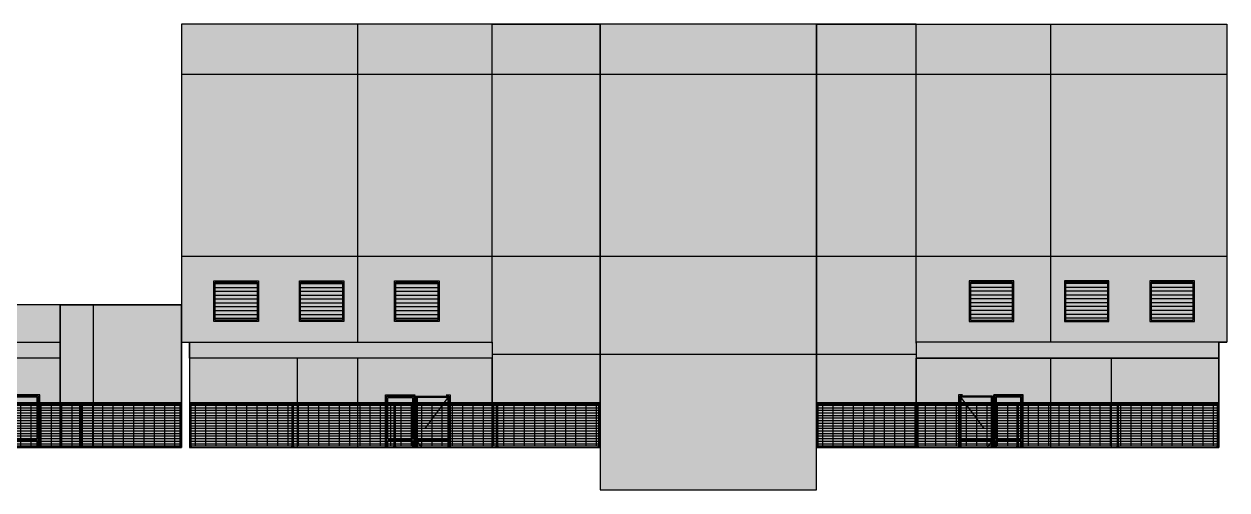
# Model space of a CAD drawing. Header units: metres. Extents: x -8678 to -7768, y 20 to 184.
# Drawn here: x -8319.98 to -8290.27, y 90.88 to 102.4 of the extents above; entities that cross this region are included whole.
import ezdxf
from ezdxf.xclip import XClip

# ---------------------------------------------------------------- set-up
doc = ezdxf.new("R2010")
doc.units = ezdxf.units.M
doc.header["$XCLIPFRAME"] = 0
doc.linetypes.add('CTE ELEV$0$DASHEDX2', pattern=[1.5, 1, -0.5])
for name, color, linetype in [('ARQ-DIM EMBASAM', 2, 'Continuous'), ('CTE ELEV$0$ARQ- FRISO', 7, 'Continuous'), ('CTE ELEV$0$ARQ-AUX', 7, 'Continuous'), ('CTE ELEV$0$ARQ-AUX1', 1, 'Continuous'), ('CTE ELEV$0$ARQ-AUX2', 2, 'Continuous'), ('CTE ELEV$0$ARQ-AUX3', 3, 'Continuous'), ('CTE ELEV$0$ARQ-CAX', 1, 'Continuous'), ('CTE ELEV$0$ARQ-PRJ', 7, 'CTE ELEV$0$DASHEDX2')]:
    doc.layers.add(name, color=color, linetype=linetype)
for name, color, linetype, true_color in [('CTE ELEV$0$COR CINZA FECHADO', 7, 'Continuous', 0x56534e), ('CTE ELEV$0$COR PLATINA', 7, 'Continuous', 0xa1a6a3), ('CTE ELEV$0$COR-CAIX', 7, 'Continuous', 0x45494e)]:
    doc.layers.add(name, color=color, linetype=linetype, true_color=true_color)

# ---------------------------------------------------------------- blocks, each defined once
blk = doc.blocks.new('CTE ELEV$0$v cx 110x120 VP')
at = {"layer": 'CTE ELEV$0$ARQ-AUX'}
h = blk.add_hatch(dxfattribs=at)
h.set_pattern_fill('LINE', color=256, scale=0.03)
h.set_pattern_definition([(0, (0.02999999999999936, -0.03000000000000114), (0, 0.09524999999999999), [])])
h.paths.add_polyline_path([(0.02999999999999936, -0.03000000000000114), (1.07, -0.03000000000000114), (1.07, -0.9699999999999981), (0.02999999999999936, -0.9699999999999981)])
at = {"layer": 'CTE ELEV$0$COR-CAIX', "transparency": 33554687}
h = blk.add_hatch(color=256, dxfattribs=at)
h.dxf.hatch_style = 1
h.paths.add_polyline_path([(0, 0), (1.1, 0), (1.1, -0.9999999999999992), (0, -0.9999999999999992)])
for points in [[(0, 0), (1.1, 0), (1.1, -0.9999999999999992), (0, -0.9999999999999992)], [(0.02999999999999936, -0.03000000000000114), (1.07, -0.03000000000000114), (1.07, -0.9699999999999981), (0.02999999999999936, -0.9699999999999981)]]:
    blk.add_lwpolyline(points, close=True)
blk = doc.blocks.new('CTE ELEV$0$v grd dupl sup 2')
at = {"transparency": 33554687}
h = blk.add_hatch(dxfattribs=at)
h.set_pattern_fill('GRATE', scale=0.08)
h.set_pattern_definition([(0, (0.04000000001353445, 1.020011692085682), (0, 0.0635), []), (90, (0.04000000001353445, 1.020011692085682), (-0.254, 1.555301434917139e-17), [])])
h.paths.add_polyline_path([(0.04000000001360671, 1.070011684895091), (0.040009910940902, 0.03000001041861866), (2.475013647417064, 0.03000291680467504), (2.475003736517424, 1.070011689084968)])
h.paths.add_polyline_path([(2.515003729406049, 1.070011689153795), (2.515013640333199, 0.03000002997156037), (4.950017376807728, 0.03000293635761686), (4.950007465908235, 1.070011693343672)])
h.paths.add_polyline_path([(4.990007458796858, 1.070011693412499), (4.990017369724113, 0.03000002319473083), (7.425021106199987, 0.03000292958078732), (7.425011195300388, 1.070011697602376)])
h.paths.add_polyline_path([(7.465011188189013, 1.070011697671204), (7.465021099116372, 0.03000001641790129), (9.900024828786666, 0.03000292280394956), (9.9000149246931, 1.07001170186108)])
at = {"layer": 'CTE ELEV$0$COR-CAIX', "transparency": 33554687}
h = blk.add_hatch(color=256, dxfattribs=at)
h.dxf.hatch_style = 1
h.paths.add_polyline_path([(9.940014910456739, 1.100011450947861), (9.940014917579902, 1.07001171684158), (7.12498149368912e-09, 1.070011691985658), (0, 1.100011691985671)])
h.paths.add_polyline_path([(7.465021385005008, 0.03000001641824257), (9.900024821576885, 0.03000292280394104), (9.900024821576885, 2.922803939903185e-06), (7.465021385005008, 1.641824143305826e-08)])
h.paths.add_polyline_path([(4.99001765561275, 0.03000002319507211), (7.425021092184626, 0.03000292958077058), (7.425021092184626, 2.929580769445161e-06), (4.99001765561275, 2.319507097503504e-08)])
h.paths.add_polyline_path([(7.425011195300388, 1.07001169763679), (7.465011188189012, 1.07001169763679), (7.465021385005232, 2.319507097503504e-08), (7.425021392116608, 2.319507097503504e-08)])
h.paths.add_polyline_path([(2.515013926220491, 0.03000002997190165), (4.950017362792368, 0.03000293635760012), (4.950017362792368, 2.936357598987138e-06), (2.515013926220491, 2.997190051701182e-08)])
h.paths.add_polyline_path([(4.950007465908129, 1.070011704413619), (4.990007458796754, 1.070011704413619), (4.990017655612974, 2.997190051701182e-08), (4.950017662724349, 2.997190051701182e-08)])
h.paths.add_polyline_path([(0.04001019682982651, 0.03000001041895994), (2.475013633401703, 0.03000291680465841), (2.475013633401703, 2.91680465727695e-06), (0.04001019682982651, 1.041895880682375e-08)])
h.paths.add_polyline_path([(2.475003736517465, 1.070011684860678), (2.515003729406089, 1.070011684860678), (2.515013926222309, 1.041895880682375e-08), (2.475013933333685, 1.041895880682375e-08)])
h.paths.add_polyline_path([(9.900014924693098, 1.070011701895494), (9.940014917579903, 1.070011701895494), (9.940025107284784, 1.145807105262797e-05), (9.900025114397978, 1.145807105262797e-05)])
h.paths.add_polyline_path([(7.124982132067359e-09, 1.070011684860678), (0.04000000001360668, 1.070011684860678), (0.04001019682982651, 1.041895880682375e-08), (1.020394120196388e-05, 1.041895880682375e-08)])
at = {"ltscale": 0.05}
blk.add_lwpolyline([(9.940014910456739, 1.100011450947861), (9.940014917579902, 1.07001171684158), (7.12498149368912e-09, 1.070011691985658), (0, 1.100011691985671)], close=True, dxfattribs=at)
for points in [[(7.124982132067359e-09, 1.070011684860678), (0.04000000001360668, 1.070011684860678), (0.04001019682982651, 1.041895880682375e-08), (1.020394120196388e-05, 1.041895880682375e-08)], [(2.475003736517465, 1.070011684860678), (2.515003729406089, 1.070011684860678), (2.515013926222309, 1.041895880682375e-08), (2.475013933333685, 1.041895880682375e-08)], [(4.950007465908129, 1.070011704413619), (4.990007458796754, 1.070011704413619), (4.990017655612974, 2.997190051701182e-08), (4.950017662724349, 2.997190051701182e-08)], [(7.425011195300388, 1.07001169763679), (7.465011188189012, 1.07001169763679), (7.465021385005232, 2.319507097503504e-08), (7.425021392116608, 2.319507097503504e-08)], [(9.900014924693098, 1.070011701895494), (9.940014917579903, 1.070011701895494), (9.940025107284784, 1.145807105262797e-05), (9.900025114397978, 1.145807105262797e-05)], [(0.04001019682982651, 0.03000001041895994), (2.475013633401703, 0.03000291680465841), (2.475013633401703, 2.91680465727695e-06), (0.04001019682982651, 1.041895880682375e-08)], [(2.515013926220491, 0.03000002997190165), (4.950017362792368, 0.03000293635760012), (4.950017362792368, 2.936357598987138e-06), (2.515013926220491, 2.997190051701182e-08)], [(4.99001765561275, 0.03000002319507211), (7.425021092184626, 0.03000292958077058), (7.425021092184626, 2.929580769445161e-06), (4.99001765561275, 2.319507097503504e-08)], [(7.465021385005008, 0.03000001641824257), (9.900024821576885, 0.03000292280394104), (9.900024821576885, 2.922803939903185e-06), (7.465021385005008, 1.641824143305826e-08)]]:
    blk.add_lwpolyline(points, close=True)
blk.add_lwpolyline([(0.02000000356929441, 1.070011684860678), (9.9200149211365, 1.070011701895494)])
blk = doc.blocks.new('*U667')
at = {"layer": 'CTE ELEV$0$COR-CAIX', "transparency": 33554610}
h = blk.add_hatch(color=256, dxfattribs=at)
h.dxf.hatch_style = 1
h.paths.add_polyline_path([(0.7299999999981814, 0.03999999999970782), (0, 0.03999999999970782), (0, -2.155000000000189), (0.7299999999981814, -2.155000000000189)])
at = {"layer": 'CTE ELEV$0$COR-CAIX', "transparency": 33554687}
h = blk.add_hatch(color=254, dxfattribs=at)
h.dxf.hatch_style = 1
h.paths.add_polyline_path([(0.06000000000000227, -1.055000023596474), (0.6699999999981792, -1.055000023596474), (0.6699999999981792, -0.02000000000029445), (0.06000000000000227, -0.02000000000029445)])
h.paths.add_polyline_path([(0.06000000000000227, -2.095000000000191), (0.6699999999981792, -2.095000000000191), (0.6699999999981792, -1.08500002359645), (0.06000000000000227, -1.08500002359645)])
at = {"layer": 'CTE ELEV$0$ARQ-CAX'}
for points in [[(0.7299999999981814, 0.03999999999970782), (0, 0.03999999999970782), (0, -2.155000000000189), (0.7299999999981814, -2.155000000000189)], [(0.6999999999981803, 0.009999999999706688), (0.03000000000000114, 0.009999999999706688), (0.03000000000000114, -2.125000000000188), (0.6999999999981803, -2.125000000000188)]]:
    blk.add_lwpolyline(points, close=True, dxfattribs=at)
for points in [[(0.6699999999981792, -1.055000023596474), (0.6699999999981792, -0.02000000000029445), (0.06000000000000227, -0.02000000000029445), (0.06000000000000227, -1.055000023596474)], [(0.06000000000000227, -1.055000023596474), (0.6699999999981792, -1.055000023596474)], [(0.06000000000000227, -1.08500002359645), (0.06000000000000227, -2.095000000000191), (0.6699999999981792, -2.095000000000191), (0.6699999999981792, -1.08500002359645)], [(0.06000000000000227, -1.08500002359645), (0.6699999999981792, -1.08500002359645)]]:
    blk.add_lwpolyline(points, dxfattribs=at)
blk = doc.blocks.new('*U498')
at = {"layer": 'CTE ELEV$0$COR-CAIX', "transparency": 33554610}
h = blk.add_hatch(color=256, dxfattribs=at)
h.dxf.hatch_style = 1
h.paths.add_polyline_path([(-0.8699999999935243, 2.195000000000118), (0, 2.19499999999999), (0, 0), (-0.8699999999935243, 1.27897692436818e-13)])
at = {"layer": 'CTE ELEV$0$ARQ-CAX'}
for p, q in [((-0.8099999999935789, 1.100000000000151), (-0.06000000000000227, 1.100000000000023)), ((-0.8099999999935789, 1.070000000000178), (-0.06000000000000227, 1.07000000000005))]:
    blk.add_line(p, q, dxfattribs=at)
for points in [[(-0.8699999999935243, 2.195000000000118), (0, 2.19499999999999), (0, 0), (-0.8699999999935243, 1.27897692436818e-13)], [(-0.8399999999935516, 2.165000000000145), (-0.02999999999997272, 2.165000000000017), (-0.02999999999997272, 0), (-0.8399999999935516, 1.27897692436818e-13)], [(-0.8099999999935789, 2.135000000000172), (-0.06000000000000227, 2.135000000000044), (-0.06000000000000227, 0.05999999999994543), (-0.8099999999935789, 0.06000000000007333)]]:
    blk.add_lwpolyline(points, close=True, dxfattribs=at)
at = {"layer": 'CTE ELEV$0$ARQ-PRJ'}
blk.add_lwpolyline([(-0.02999999999997272, 2.165000000000017), (-0.8399999999935516, 1.072500000000232), (-0.02999999999997272, 3.108624468950438e-15)], dxfattribs=at)
blk = doc.blocks.new('CTE ELEV$0$v gr gradil dup sup 3')
at = {"transparency": 33554687}
h = blk.add_hatch(dxfattribs=at)
h.set_pattern_fill('GRATE', scale=0.08)
h.set_pattern_definition([(0, (0.04000000001353447, 1.020011692083709), (0, 0.0635), []), (90, (0.04000000001353447, 1.020011692083709), (-0.254, 1.555301434917139e-17), [])])
h.paths.add_polyline_path([(0.04000000001360648, 1.070011684880693), (0.04000991093564576, 0.03000056203301882), (2.525013647406386, 0.03000396825863305), (2.525003736516783, 1.070011687367595)])
h.paths.add_polyline_path([(2.565003729405407, 1.070011687407626), (2.565013640327447, 0.0300005645599517), (5.050017376798188, 0.03000397078556605), (5.050007465908585, 1.070011689894528)])
h.paths.add_polyline_path([(5.090007458797208, 1.070011689934559), (5.090017369719249, 0.03000056708688448), (7.575021106189989, 0.03000397331249893), (7.575011195300386, 1.070011692421461)])
h.paths.add_polyline_path([(7.615011188189009, 1.070011692461491), (7.615021098870526, 0.03002580895384099), (10.1000149246931, 0.03002921516587076), (10.1000149246931, 1.070011694948394)])
at = {"layer": 'CTE ELEV$0$COR-CAIX', "transparency": 33554687}
h = blk.add_hatch(color=256, dxfattribs=at)
h.dxf.hatch_style = 1
h.paths.add_polyline_path([(7.61502123479594, 0.03002580895402729), (10.10002482131363, 0.03002921517943617), (10.10002482131363, 2.921517943502844e-05), (7.61502123479594, 2.580895402615191e-05)])
h.paths.add_polyline_path([(7.575011195300386, 1.070011692441476), (7.61501118818901, 1.070011692441476), (7.61502138500523, 1.799975746230587e-08), (7.575021392116605, 1.799975746230587e-08)])
h.paths.add_polyline_path([(5.090017505656451, 0.03000056708707088), (7.575021092174138, 0.03000397331247976), (7.575021092174138, 3.973312478623703e-06), (5.090017505656451, 5.670870697471742e-07)])
h.paths.add_polyline_path([(5.050007465908585, 1.070011689914543), (5.090007458797209, 1.070011689914543), (5.090017655613429, 1.547282457714516e-08), (5.050017662724804, 1.547282457714516e-08)])
h.paths.add_polyline_path([(2.56501377626465, 0.030000564560138), (5.050017362782337, 0.03000397078554688), (5.050017362782337, 3.970785545738542e-06), (2.56501377626465, 5.645601368620135e-07)])
h.paths.add_polyline_path([(2.525003736516783, 1.07001168738761), (2.565003729405408, 1.07001168738761), (2.565013926221627, 1.294589169198446e-08), (2.525013933333003, 1.294589169198446e-08)])
h.paths.add_polyline_path([(0.04001004687284872, 0.03000056203320511), (2.525013633390536, 0.03000396825861399), (2.525013633390536, 3.968258612853381e-06), (0.04001004687284872, 5.620332039768527e-07)])
h.paths.add_polyline_path([(10.1000149246931, 1.070011694968409), (10.1400149175799, 1.070011694968409), (10.1400149175799, 1.145114396794433e-05), (10.1000149246931, 1.145114396794433e-05)])
h.paths.add_polyline_path([(7.124982132067359e-09, 1.070011684860678), (0.04000000001360668, 1.070011684860678), (0.04001019682982651, 1.041895880682375e-08), (1.020394120196388e-05, 1.041895880682375e-08)])
h.paths.add_polyline_path([(10.14001491045674, 1.100011450947861), (10.1400149175799, 1.07001171684158), (7.12498149368912e-09, 1.070011691985658), (0, 1.100011691985671)])
edge = h.paths.add_edge_path()
edge.add_line((0.02000000356929441, 1.070011684860678), (10.1200149211365, 1.070011694968409))
at = {"ltscale": 0.05}
blk.add_lwpolyline([(10.14001491045674, 1.100011450947861), (10.1400149175799, 1.07001171684158), (7.12498149368912e-09, 1.070011691985658), (0, 1.100011691985671)], close=True, dxfattribs=at)
for points in [[(7.124982132067359e-09, 1.070011684860678), (0.04000000001360668, 1.070011684860678), (0.04001019682982651, 1.041895880682375e-08), (1.020394120196388e-05, 1.041895880682375e-08)], [(2.525003736516783, 1.07001168738761), (2.565003729405408, 1.07001168738761), (2.565013926221627, 1.294589169198446e-08), (2.525013933333003, 1.294589169198446e-08)], [(5.050007465908585, 1.070011689914543), (5.090007458797209, 1.070011689914543), (5.090017655613429, 1.547282457714516e-08), (5.050017662724804, 1.547282457714516e-08)], [(7.575011195300386, 1.070011692441476), (7.61501118818901, 1.070011692441476), (7.61502138500523, 1.799975746230587e-08), (7.575021392116605, 1.799975746230587e-08)], [(10.1000149246931, 1.070011694968409), (10.1400149175799, 1.070011694968409), (10.1400149175799, 1.145114396794433e-05), (10.1000149246931, 1.145114396794433e-05)], [(0.04001004687284872, 0.03000056203320511), (2.525013633390536, 0.03000396825861399), (2.525013633390536, 3.968258612853381e-06), (0.04001004687284872, 5.620332039768527e-07)], [(2.56501377626465, 0.030000564560138), (5.050017362782337, 0.03000397078554688), (5.050017362782337, 3.970785545738542e-06), (2.56501377626465, 5.645601368620135e-07)], [(5.090017505656451, 0.03000056708707088), (7.575021092174138, 0.03000397331247976), (7.575021092174138, 3.973312478623703e-06), (5.090017505656451, 5.670870697471742e-07)], [(7.61502123479594, 0.03002580895402729), (10.10002482131363, 0.03002921517943617), (10.10002482131363, 2.921517943502844e-05), (7.61502123479594, 2.580895402615191e-05)]]:
    blk.add_lwpolyline(points, close=True)
blk.add_lwpolyline([(0.02000000356929441, 1.070011684860678), (10.1200149211365, 1.070011694968409)])
blk = doc.blocks.new('CTE ELEV$0$elev 1  dupl sup cob')
at = {"layer": 'CTE ELEV$0$COR CINZA FECHADO', "transparency": 33554687}
h = blk.add_hatch(color=256, dxfattribs=at)
h.dxf.hatch_style = 1
h.paths.add_polyline_path([(21.23000771959596, 11.55500009865841), (26.57755706811076, 11.55500009865841), (26.57755706811076, 0.04000028022841207), (21.23000771959596, 0.04000028022841207)])
at = {"layer": 'CTE ELEV$0$COR PLATINA', "transparency": 33554687}
h = blk.add_hatch(color=256, dxfattribs=at)
h.dxf.hatch_style = 1
h.paths.add_polyline_path([(21.23000771959596, 11.55500009865841), (11.09002279488777, 11.55500009865841), (11.09000003273286, 3.695000097945197), (18.76993652309466, 3.69650631681337), (18.76993963418367, 1.090000082461184), (21.23000771959596, 1.090000082461184)])
h = blk.add_hatch(color=256, dxfattribs=at)
h.dxf.hatch_style = 1
h.paths.add_polyline_path([(26.57755706811076, 11.55500009865841), (36.9198727832901, 11.55500068459795), (36.91989554544501, 3.695000683884739), (29.23986359070593, 3.696506317157056), (29.23986047961692, 1.090000082804871), (26.57755706811076, 1.090000082461184)])
h = blk.add_hatch(color=256, dxfattribs=at)
h.dxf.hatch_style = 1
h.paths.add_polyline_path([(36.91989186538376, 4.614988356159586), (39.90995321057562, 4.614988356159586), (39.90995321057562, 1.090011499176015), (36.91989186538376, 1.090011499176015)])
h.paths.add_polyline_path([(39.90986563099614, 3.295000098650931), (46.85988888591328, 3.295000098650931), (46.85988888591328, 1.090011506299201), (39.90986563099614, 1.090011506299201)])
h = blk.add_hatch(color=256, dxfattribs=at)
h.dxf.hatch_style = 1
h.paths.add_polyline_path([(47.05993413836586, 4.614999999999995), (42.6548277243146, 4.614999999999995), (42.6548277243146, 3.69500009865844), (46.85987861008289, 3.69500009865844), (47.05994566590893, 3.69500009865844)])
h.paths.add_polyline_path([(42.6548277243146, 4.614999999999995), (39.90995321057562, 4.614999999999981), (39.90995321057562, 3.69500009865844), (42.6548277243146, 3.69500009865844)])
h = blk.add_hatch(color=256, dxfattribs=at)
h.dxf.hatch_style = 1
h.paths.add_polyline_path([(11.29001352286832, 3.296506316813378), (18.76993963418367, 3.296506316813378), (18.76993963418367, 1.090000082461184), (11.29001352286832, 1.090000082461184)])
h = blk.add_hatch(color=256, dxfattribs=at)
h.dxf.hatch_style = 1
h.paths.add_polyline_path([(29.23986203516142, 3.295000098658448), (36.71988501754822, 3.295000098658448), (36.71988501754822, 1.090011499176015), (29.23986203516142, 1.090011499176015)])
at = {"layer": 'CTE ELEV$0$COR-CAIX', "transparency": 33554687}
h = blk.add_hatch(color=256, dxfattribs=at)
h.dxf.hatch_style = 1
h.paths.add_polyline_path([(11.29001352286832, 3.69650631681337), (18.76993652309466, 3.69650631681337), (18.76993652309466, 3.296506316813378), (11.29001352286832, 3.296506316813378)])
h = blk.add_hatch(color=256, dxfattribs=at)
h.dxf.hatch_style = 1
h.paths.add_polyline_path([(36.71988501753003, 3.69500009865844), (29.23986203515597, 3.69500009865844), (29.23986203515597, 3.295000098658448), (36.71988501753003, 3.295000098658448)])
h = blk.add_hatch(color=256, dxfattribs=at)
h.dxf.hatch_style = 1
h.paths.add_polyline_path([(46.85987861008289, 3.69500009865844), (39.90986563099614, 3.69500009865844), (39.90986563099614, 3.295000098650931), (46.85987861008289, 3.295000098650931)])
at = {"layer": 'CTE ELEV$0$ARQ- FRISO'}
for p, q in [((11.09001920086303, 10.31000009865848, 4.931283309954331e-05), (36.91987637731654, 10.31000009865848, 4.931283309954331e-05)), ((11.09000621041378, 5.810000098658421, -1.689077924129436e-05), (36.91988936776579, 5.810000098658421, -1.689077924129436e-05)), ((18.76993652309466, 3.390000097945205, 1.421520676383628e-05), (29.23986203515597, 3.390000097945205, 1.421520676383628e-05))]:
    blk.add_line(p, q, dxfattribs=at)
at = {"layer": 'CTE ELEV$0$ARQ-AUX'}
for p, q in [((13.95020646974081, 3.295000098658448, 3.094387172295941e-06), (13.95020646974081, 1.090011499176001, -1.55205653282697e-05)), ((34.05959208851527, 3.295000098658448, 9.119238501269026e-06), (34.05959208851345, 1.090011499176015, -1.83606392356612e-05))]:
    blk.add_line(p, q, dxfattribs=at)
for points, elevation in [([(39.90995321057562, 4.615000097945156), (36.91989186538376, 4.614988356159586)], 8.636712647805964e-06), ([(39.09987929584531, 4.615000097945156), (39.09987929584531, 1.090000231587169)], -4.318356323902765e-06)]:
    blk.add_lwpolyline(points, dxfattribs=dict(at, elevation=elevation))
at = {"layer": 'CTE ELEV$0$ARQ-AUX1'}
for points, elevation in [([(15.44496440629882, 11.55500009865602), (11.09002279488777, 11.55500009865841), (11.09000003273286, 3.69500009865844)], 4.318356323902826e-06), ([(39.90995321057562, 1.090011499176015), (39.90995321057562, 4.614999999999981), (42.6548277243146, 4.614999999999995), (42.6548277243146, 3.670000097937631)], -4.318356323902826e-06)]:
    blk.add_lwpolyline(points, dxfattribs=dict(at, elevation=elevation))
at = {"layer": 'CTE ELEV$0$ARQ-AUX2'}
for p, q in [((18.76993652309284, 11.55500009865841, 8.664678590363592e-06), (15.44496440629882, 11.55500009865602, 1.301100085682243e-05)), ((15.44496440629882, 11.55500009865841, 8.664678590363592e-06), (15.44496440629882, 3.69500009865844, 4.332136673903435e-06)), ((18.76993652309466, 3.670000097945149), (18.76993652309466, 11.5550000986584, -4.290390381344887e-06)), ((29.23986203516142, 11.5550000986584, -1.257242200552868e-05), (32.56483415195726, 11.55500009865372, 4.374288209023781e-06)), ((29.23986203516142, 3.670000097945149, -3.963675300280656e-06), (29.23986203516142, 11.5550000986584, -1.257242200552868e-05)), ((32.56483415195726, 11.55500009865843, 2.796594255793965e-08), (32.56483415195726, 3.69500009865844, 8.60941795233966e-06)), ((18.76993652309466, 1.090011499176001, -2.591013885528589e-05), (18.76993652309466, 3.295000098658448, 2.971361823772924e-07)), ((29.23986203516142, 1.090011499176001, -3.419217047946968e-05), (29.23986203516142, 3.295000098658448, -3.617016422583714e-06)), ((32.56483415195726, 3.295000098658448, 9.119238501269026e-06), (32.56483415195726, 1.090011499176015, -1.83606392356612e-05))]:
    blk.add_line(p, q, dxfattribs=at)
at = {"layer": 'CTE ELEV$0$ARQ-AUX2', "elevation": -4.318356323902826e-06}
blk.add_lwpolyline([(15.44496440629882, 3.295000098658448), (15.44496440629882, 1.090011499176015)], dxfattribs=at)
at = {"layer": 'CTE ELEV$0$ARQ-AUX3'}
for p, q in [((21.23000771959596, 11.55500009865841, 8.664678590363592e-06), (21.23000771959596, 1.090011499176015, -8.991394583296439e-06)), ((26.57755706811076, 11.55500009865841, 6.265054994930051e-05), (26.57755706811076, 1.090011499176015, 4.499447677564049e-05)), ((11.29001352286832, 3.69500009865844, -6.99392880136662e-06), (11.29001352286832, 1.090011499176015, -1.330975090719926e-05)), ((36.71988501754822, 3.69500009865844, -6.993928801364357e-06), (36.71988501754822, 1.090011499176015, -8.991394583296439e-06)), ((36.91988439319357, 3.69500009865844, -6.993928801364357e-06), (36.91988439319357, 1.090011499176015, -4.673038259391343e-06)), ((21.23000771959596, 1.090011499176015, -1.727342620747985e-05), (11.29001352286832, 1.090011499176015, -1.727342620747985e-05)), ((36.71988501754822, 1.090011499176015, -1.727342620747985e-05), (26.57755706811076, 1.090011499176001, 4.931283309954369e-05)), ((36.91988439319357, 1.090011499176015, -1.295506988357477e-05), (46.85987868908524, 1.090011499176015, -1.295506988357477e-05))]:
    blk.add_line(p, q, dxfattribs=at)
for points, elevation in [([(21.23000771959596, 11.55500009865841), (26.57755706811076, 11.55500009865843)], 8.664678590363592e-06), ([(11.29001352286832, 3.69500009865844), (11.09000003273286, 3.69500009865844)], -6.99392880136662e-06), ([(36.91989850768368, 3.69500009865844), (36.71988501754822, 3.69500009865844)], -6.99392880136662e-06)]:
    blk.add_lwpolyline(points, dxfattribs=dict(at, elevation=elevation))
for points, elevation in [([(11.29001352286832, 3.69650631681337), (18.76993652309466, 3.69650631681337), (18.76993652309466, 3.296506316813378), (11.29001352286832, 3.296506316813378)], -6.494347454871553e-05), ([(36.71988501753003, 3.69500009865844), (29.23986203515597, 3.69500009865844), (29.23986203515597, 3.295000098658448), (36.71988501753003, 3.295000098658448)], -6.99392880136662e-06), ([(46.85987861008289, 3.69500009865844), (39.90986563099614, 3.69500009865844), (39.90986563099614, 3.295000098650931), (46.85987861008289, 3.295000098650931)], -6.99392880136662e-06)]:
    blk.add_lwpolyline(points, close=True, dxfattribs=dict(at, elevation=elevation))
at = {"layer": 'CTE ELEV$0$ARQ-CAX'}
for points, elevation in [([(18.76993652309466, 11.5550000986584), (21.23000771959596, 11.55500009865841)], 8.664678590363592e-06), ([(29.23986203516142, 11.5550000986584), (26.57755706811076, 11.55500009865843)], 1.262835389064456e-05), ([(32.56483415195726, 11.55500009865372), (36.91987278329179, 11.55500009865838), (36.91989554544671, 3.695000098658397)], 4.318356323902826e-06)]:
    blk.add_lwpolyline(points, dxfattribs=dict(at, elevation=elevation))
at = {"layer": 'CTE ELEV$0$COR CINZA FECHADO', "elevation": 8.664678590363592e-06}
blk.add_lwpolyline([(21.23000771959596, 11.55500009865841), (26.57755706811076, 11.55500009865841), (26.57755706811076, 0.04000028022841207), (21.23000771959596, 0.04000028022841207)], close=True, dxfattribs=at)
at = {"layer": 'CTE ELEV$0$COR PLATINA'}
for points, elevation in [([(21.23000771959596, 11.55500009865841), (11.09002279488777, 11.55500009865841), (11.09000003273286, 3.695000097945197), (18.76993652309466, 3.69650631681337), (18.76993963418367, 1.090000082461184), (21.23000771959596, 1.090000082461184)], 8.664678590363592e-06), ([(26.57755706811076, 11.55500009865841), (36.9198727832901, 11.55500068459795), (36.91989554544501, 3.695000683884739), (29.23986359070593, 3.696506317157056), (29.23986047961692, 1.090000082804871), (26.57755706811076, 1.090000082461184)], 8.664678590363592e-06), ([(36.91989186538376, 4.614988356159586), (39.90995321057562, 4.614988356159586), (39.90995321057562, 1.090011499176015), (36.91989186538376, 1.090011499176015)], 8.636712647805964e-06), ([(11.29001352286832, 3.296506316813378), (18.76993963418367, 3.296506316813378), (18.76993963418367, 1.090000082461184), (11.29001352286832, 1.090000082461184)], -6.494347454871553e-05), ([(29.23986203516142, 3.295000098658448), (36.71988501754822, 3.295000098658448), (36.71988501754822, 1.090011499176015), (29.23986203516142, 1.090011499176015)], -3.617016422583714e-06)]:
    blk.add_lwpolyline(points, close=True, dxfattribs=dict(at, elevation=elevation))
blk.add_lwpolyline([(39.90986563099614, 3.295000098650931), (46.85988888591328, 3.295000098650931), (46.85988888591328, 1.090011506299201), (39.90986563099614, 1.090011506299201)], close=True, dxfattribs=at)
ref = blk.add_blockref('*U667', (16.85000106529151, 2.350000097935762, 8.636712647406029e-06), dxfattribs=dict(xscale=-1))
XClip(ref).set_block_clipping_path([(-0.8699999999935244, -1.2599885987597048), (0.8211267296665028, 0.039999999999722036)])
ref = blk.add_blockref('*U498', (17.72000106528503, 0.1950000979353916, 8.636712647406029e-06))
XClip(ref).set_block_clipping_path([(-1.6911267296600272, 0.8950114012406658), (3.637978807091713e-12, 2.1950000000000074)])
ref = blk.add_blockref('*U498', (30.27986502190834, 0.1950000979354769, 8.636712647406029e-06), dxfattribs=dict(xscale=-1))
XClip(ref).set_block_clipping_path([(-1.6911267296600272, 0.8950114012405379), (0.05961981016116624, 2.1950000000000074)])
ref = blk.add_blockref('*U667', (31.14986502190186, 2.348831651329604, 8.636712647406029e-06))
XClip(ref).set_block_clipping_path([(-0.8699999999698775, -1.2588201521536178), (0.8211267296665028, 0.039999999999722036)])
ref = blk.add_blockref('*U667', (41.14985853454345, 2.350000097935762, 8.636712647406029e-06), dxfattribs=dict(xscale=-1))
XClip(ref).set_block_clipping_path([(-0.8699999999935244, -1.2599885987597332), (0.8211267296665028, 0.039999999999722036)])
at = {"layer": 'CTE ELEV$0$ARQ-AUX3'}
for name, p in [('CTE ELEV$0$v grd dupl sup 2', (11.28999280913922, 1.090000048228148, -8.991394583296439e-06)), ('CTE ELEV$0$v gr gradil dup sup 3', (26.57755706811076, 1.090011499176015, 4.499447677564049e-05)), ('CTE ELEV$0$v grd dupl sup 2', (36.9198637786285, 1.090000048228148, -8.991394583296439e-06))]:
    blk.add_blockref(name, p, dxfattribs=at)
at = {"layer": 'CTE ELEV$0$ARQ-CAX'}
for p in [(11.89500186307123, 5.205000098658431, -2.120913556520288e-05), (14.0050018900929, 5.205000098658431, -2.120913556520288e-05), (16.35796703648339, 5.205000098658417, -1.689077924130006e-05)]:
    blk.add_blockref('CTE ELEV$0$v cx 110x120 VP', p, dxfattribs=at)
at = {"layer": 'CTE ELEV$0$ARQ-CAX', "xscale": -1}
for p in [(31.65193150391679, 5.205000098658402, -1.257242291739724e-05), (34.00489665030545, 5.205000098658417, -1.689077924130006e-05), (36.11489667732712, 5.205000098658417, -1.689077924130006e-05)]:
    blk.add_blockref('CTE ELEV$0$v cx 110x120 VP', p, dxfattribs=at)
blk = doc.blocks.new('CTE ELEV')
at = {"xscale": -1}
blk.add_blockref('CTE ELEV$0$elev 1  dupl sup cob', (-8279.176280964706, 90.84000364992555, -1.979369905682568e-05), dxfattribs=at)

msp = doc.modelspace()

# ---------------------------------------------------------------- block references
at = {"layer": 'ARQ-DIM EMBASAM'}
msp.add_blockref('CTE ELEV', (0, 0), dxfattribs=at)

doc.saveas('drawing.dxf')
